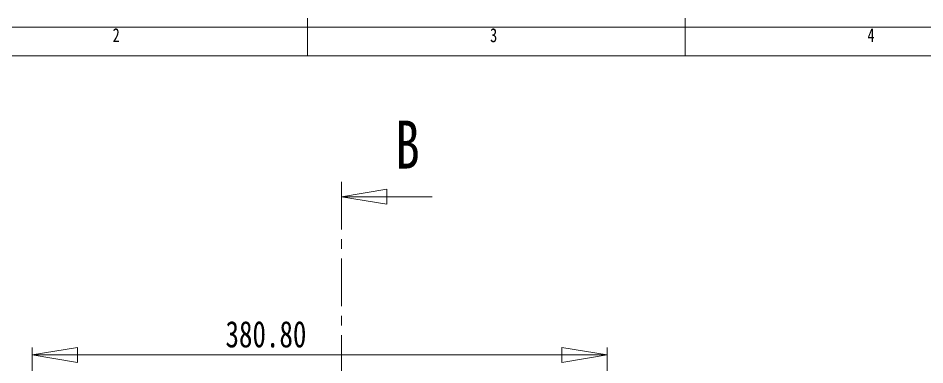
# Model space of a CAD drawing. Header units: millimetres. Extents: x 5 to 415, y 4 to 292.
# Drawn here: x 71.6 to 191.8, y 246.1 to 292 of the extents above; entities that cross this region are included whole.
import ezdxf

# ---------------------------------------------------------------- set-up
doc = ezdxf.new("R2010")
doc.units = ezdxf.units.MM
doc.linetypes.add('CENTER', pattern=[10.16, 6.35, -1.27, 1.27, -1.27])
doc.styles.add('SLDTEXTSTYLE0', font='TXT', dxfattribs={"width": 0.75})
doc.dimstyles.new('SLDDIMSTYLE0', dxfattribs={"dimtxt": 3.5, "dimasz": 6, "dimexe": 0, "dimexo": 0.0625, "dimgap": 0.875, "dimtad": 1, "dimlfac": 5, "dimrnd": 1e-09, "dimzin": 4, "dimdsep": 46, "dimtxsty": 'SLDTEXTSTYLE0', "dimblk1": 'CLOSED', "dimblk2": 'CLOSED', "dimsah": 1, "dimcen": 0.09, "dimadec": 0, "dimazin": 1, "dimtfac": 1, "dimtofl": 0, "dimtmove": 0, "dimatfit": 3, "dimldrblk": 'CLOSED', "dimfxl": 0, "dimfrac": 2, "dimtolj": 1, "dimtzin": 12, "dimarcsym": 0})

# ---------------------------------------------------------------- blocks, each defined once
blk = doc.blocks.new('_CLOSED')
at = {"color": 0, "linetype": 'ByBlock', "lineweight": -2}
for p, q in [((-1, 0.166667), (0, 0)), ((-1, 0.166667), (-1, -0.166667)), ((0, 0), (-1, -0.166667)), ((0, 0), (-1, 0))]:
    blk.add_line(p, q, dxfattribs=at)
blk = doc.blocks.new('*D2')
at = {"color": 7, "linetype": 'Continuous', "lineweight": 0}
for p, q in [((73.52, 243.03), (73.52, 248.36)), ((149.68, 243.03), (149.68, 248.36)), ((73.52, 247.36), (149.68, 247.36))]:
    blk.add_line(p, q, dxfattribs=at)
at = {"color": 7, "linetype": 'Continuous', "lineweight": 0, "xscale": 6, "yscale": 6, "rotation": 180.0000000000004}
blk.add_blockref('_CLOSED', (73.52, 247.36, 6.94), dxfattribs=at)
at = {"color": 7, "linetype": 'Continuous', "lineweight": 0, "xscale": 6, "yscale": 6}
blk.add_blockref('_CLOSED', (149.68, 247.36, 6.94), dxfattribs=at)
at = {"color": 7, "linetype": 'Continuous', "lineweight": 0, "insert": (99.12, 251.87), "char_height": 3.5, "attachment_point": 1, "style": 'SLDTEXTSTYLE0'}
blk.add_mtext('380.80', dxfattribs=at)

msp = doc.modelspace()

# ---------------------------------------------------------------- linework, layer by layer
at = {"color": 7, "linetype": 'Continuous', "lineweight": 0}
for p, q in [((110, 292), (110, 287)), ((160, 287), (160, 292)), ((415, 290.8068), (5, 290.8068)), ((410, 287), (12.4509, 287)), ((126.4788, 268.3251), (114.4788, 268.3251))]:
    msp.add_line(p, q, dxfattribs=at)
at = {"color": 7, "linetype": 'CENTER', "lineweight": 0}
msp.add_line((114.4788, 270.3251), (114.4788, 169.7547), dxfattribs=at)

# ---------------------------------------------------------------- block references
at = {"color": 7, "linetype": 'Continuous', "lineweight": 0, "xscale": 6, "yscale": 6, "rotation": 180.0000000000004}
msp.add_blockref('_CLOSED', (114.4788, 268.3251), dxfattribs=at)

# ---------------------------------------------------------------- texts
at = {"color": 7, "linetype": 'Continuous', "lineweight": 0, "char_height": 1.8521, "attachment_point": 1, "style": 'SLDTEXTSTYLE0'}
for s, insert in [('2', (84.1667, 290.668)), ('3', (134.1667, 290.668)), ('4', (184.1667, 290.668))]:
    msp.add_mtext(s, dxfattribs=dict(at, insert=insert))
at = {"color": 7, "linetype": 'Continuous', "insert": (121.6144, 278.4161), "char_height": 6.35, "attachment_point": 1, "style": 'SLDTEXTSTYLE0'}
msp.add_mtext('B', dxfattribs=at)

# ---------------------------------------------------------------- dimensions: what is measured, and where the dimension line sits
at = {"color": 7, "linetype": 'Continuous', "lineweight": 0}
dim = msp.add_linear_dim(base=(149.6765, 247.3613), p1=(73.5165, 242.0292), p2=(149.6765, 242.0292), dimstyle='SLDDIMSTYLE0', dxfattribs=at)
dim.commit()
dim.dimension.update_dxf_attribs({"geometry": '*D2', "text_midpoint": (106.2273, 247.3613), "dimtype": 160})

doc.saveas('drawing.dxf')
